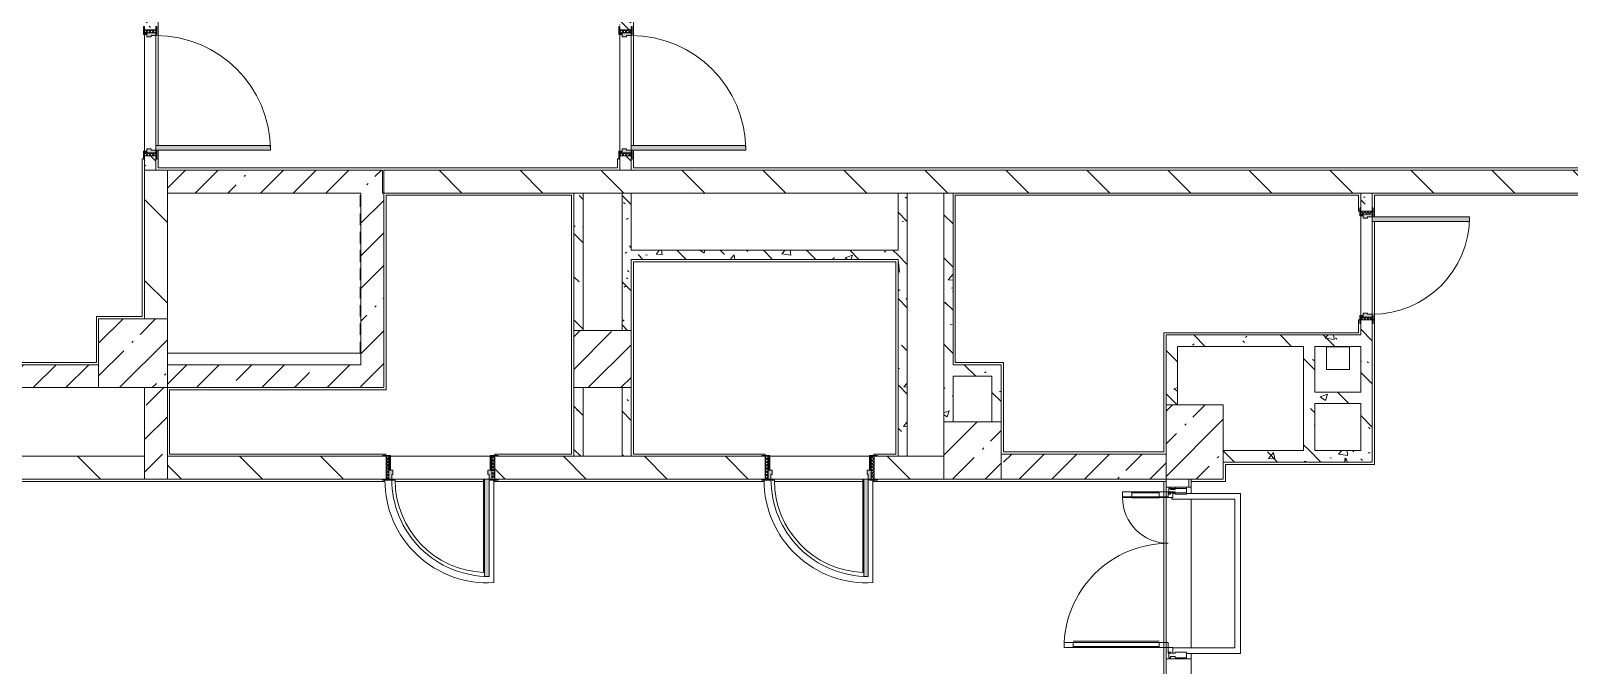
# Model space of a CAD drawing. Header units: millimetres. Extents: x 81368 to 286493, y -8553 to 29000.
# Drawn here: x 225050 to 238483, y 9275 to 14818 of the extents above; entities that cross this region are included whole.
import ezdxf

# ---------------------------------------------------------------- set-up
doc = ezdxf.new("R2010")
doc.units = ezdxf.units.MM
doc.linetypes.add('200_ШТРИХ__ш1_п0_6_', pattern=[160, 100, -60])
for name, color, linetype, lineweight, true_color in [('A-DETL-GENF-7', 7, 'Continuous', 5, 0xaaaaaa), ('A-DOOR-5', 7, 'Continuous', 5, 0xe2e2e2), ('A-DOOR-6', 7, 'Continuous', 5, 0xaaaaaa), ('A-DOOR-FRAM-4', 7, 'Continuous', 5, 0xe2e2e2), ('A-DOOR-FRAM-5', 7, 'Continuous', 5, 0xaaaaaa), ('A-FLOR-3', 7, 'Continuous', 5, 0xaaaaaa), ('I-WALL-8', 7, 'Continuous', 5, 0x787878)]:
    doc.layers.add(name, color=color, linetype=linetype, lineweight=lineweight, true_color=true_color)
for name, color, linetype, lineweight in [('A-DETL-MBND-1', 7, '200_ШТРИХ__ш1_п0_6_', 9), ('A-GLAZ-CWMG-2', 7, 'Continuous', 5), ('A-WALL', 7, 'Continuous', 9), ('I-WALL-6', 7, 'Continuous', 5), ('S-COLS-1', 7, 'Continuous', 5)]:
    doc.layers.add(name, color=color, linetype=linetype, lineweight=lineweight)
pattern_1 = [(45, (159482.88, 0), (-285.1231, 285.1231), []), (45, (159768, 0), (-285.1231, 285.1231), [504.031, -100.806, 16.764, -84.042])]
pattern_2 = [(135, (159482.9, 0), (-377.1708, -377.1708), [533.4, -88.9, 17.78, -88.9]), (135, (159482.9, 376.94), (-377.1708, -377.1708), []), (50, (159482.9, 0), (637.6445, -55.7866), [66.675, -733.425]), (355, (159482.9, 0), (-123.3494, 668.699), [53.34, -586.74]), (100.451, (159536, -4.65), (514.299, 612.908), [56.665, -623.315]), (46.184, (159482.9, 177.8), (948.7764, -147.15), [100.012, -1100.137]), (96.636, (159561.9, 165.5), (830.909, 865.997), [84.998, -934.973]), (351.184, (159482.9, 177.8), (830.918, 865.988), [80.01, -880.11]), (21, (159571.8, 133.35), (530.6506, -357.9283), [66.675, -733.425]), (326, (159571.8, 133.35), (216.308, 644.6585), [53.34, -586.74]), (71.451, (159616, 103.5), (746.9596, 286.7243), [56.665, -623.315]), (37.5, (159482.88, 0), (10.8105, 295.9426), [16.764, -562.864, 16.764, -578.866, -588.962]), (37.5, (159482.88, 0), (10.8105, 295.9426), [-1175.258, 16.764, -572.198]), (7.5, (159482.88, 0), (233.8692, 350.6318), [16.764, -322.834, 16.764, -549.529, -224.472]), (7.5, (159482.88, 0), (233.8692, 350.6318), [-905.891, 16.764, -207.708]), (327.5, (159284.63, 0), (474.5678, -20.0513), [16.764, -205.486, 16.764, -676.656, -920.115]), (327.5, (159284.63, 0), (474.5678, -20.0513), [-915.67, 16.764, -903.351]), (317.5, (159195.73, 0), (518.4522, 88.9934), [16.764, -272.161, 16.764, -443.738, -653.415]), (317.5, (159195.73, 0), (518.4522, 88.9934), [-749.427, 16.764, -636.651])]
pattern_3 = [(135, (1751.41, 114.685), (-14.14214, -14.14214), []), (225, (1751.41, 114.685), (14.14214, -14.14214), [])]
pattern_4 = [(45, (-371.384, 114.685), (-14.1421, 14.1421), []), (135, (-371.384, 114.685), (-14.1421, -14.1421), [])]
pattern_5 = [(135, (159482.9, 0), (-353.5534, -353.5534), [])]

# ---------------------------------------------------------------- blocks, each defined once
blk = doc.blocks.new('BSC_Колонна _Прямоугольная - 600х600-23205240-1_2_3_птичка')
at = {"layer": 'S-COLS-1'}
h = blk.add_hatch(dxfattribs=at)
h.set_pattern_fill('FP_87', color=256, style=0, pattern_type=2)
h.set_pattern_definition([(45, (-66460, -12000), (-285.1231, 285.1231), []), (45, (-66174.88, -12000), (-285.1231, 285.1231), [504.031, -100.806, 16.764, -84.042])])
h.paths.add_polyline_path([(-300, -300), (300, -300), (300, 300), (-300, 300), (-300, -100)])
for p, q in [((300, 300), (-300, 300)), ((-300, 300), (-300, -300)), ((300, -300), (300, 300)), ((-300, -300), (300, -300))]:
    blk.add_line(p, q, dxfattribs=at)
blk = doc.blocks.new('BSC_Колонна _Прямоугольная - 650х500-23287315-1_2_3_птичка')
at = {"layer": 'S-COLS-1'}
h = blk.add_hatch(dxfattribs=at)
h.set_pattern_fill('FP_123', color=256, style=0, pattern_type=2)
h.set_pattern_definition([(135, (11225, -75730), (-285.1231, -285.1231), []), (135, (11225, -75444.88), (-285.1231, -285.1231), [504.031, -100.806, 16.764, -84.042])])
h.paths.add_polyline_path([(325, 250), (-325, 250), (-325, -250), (325, -250), (325, 0)])
for p, q in [((325, 250), (-325, 250)), ((-325, 250), (-325, -250)), ((325, -250), (325, 250)), ((-325, -250), (325, -250))]:
    blk.add_line(p, q, dxfattribs=at)
blk = doc.blocks.new('BSC_Колонна _Прямоугольная - 500х500-V81-1_2_3_птичка')
at = {"layer": 'S-COLS-1'}
h = blk.add_hatch(dxfattribs=at)
h.set_pattern_fill('FP_124', color=256, style=0, pattern_type=2)
h.set_pattern_definition([(45, (-73790, -11150), (-285.1231, 285.1231), []), (45, (-73504.88, -11150), (-285.1231, 285.1231), [504.031, -100.806, 16.764, -84.042])])
h.paths.add_polyline_path([(250, -250), (250, 250), (-250, 250), (-250, -250), (-85, -250)])
for p, q in [((250, 250), (-250, 250)), ((-250, 250), (-250, -250)), ((250, -250), (250, 250)), ((-250, -250), (250, -250))]:
    blk.add_line(p, q, dxfattribs=at)
blk = doc.blocks.new('110_Дверь_СКБ_1Ст_Внутренняя1 - Д-11 1100x2100h_кладовые _все__ коридор _между помещениями блока столовой__ моечные _все_-32089444-1_2_3_птичка')
at = {"layer": 'A-DOOR-5'}
h = blk.add_hatch(color=256, dxfattribs=at)
h.paths.add_polyline_path([(502.5, -30), (537.5, -30), (537.5, 50), (512.5, 50), (512.5, 10), (502.5, 10), (502.5, -6)])
h.paths.add_polyline_path([(-477.5, -30), (-477.5, 10), (-487.5, 10), (-487.5, 50), (-512.5, 50), (-512.5, -30), (-487.5, -30)])
at = {"layer": 'A-DOOR-6'}
h = blk.add_hatch(dxfattribs=at)
h.set_pattern_fill('FP_17', color=256, style=0, pattern_type=2)
h.set_pattern_definition(pattern_3)
h.paths.add_polyline_path([(562.5, -50), (562.5, 50), (537.5, 50), (537.5, -50)])
at = {"layer": 'A-DOOR-FRAM-4'}
for points in [[(512.5, 50), (512.5, 1050), (472.5, 1050), (472.5, 50)], [(-512.5, 50), (-497.5, 50), (-497.5, 58), (-567.5, 58), (-567.5, 50), (-537.5, 50)], [(592.5, 50), (592.5, 58), (522.5, 58), (522.5, 50), (562.5, 50)], [(-567.5, -58), (-497.5, -58), (-497.5, -50), (-567.5, -50)], [(-497.5, -50), (-497.5, -30), (-512.5, -30), (-512.5, -50)], [(522.5, -50), (537.5, -50), (537.5, -30), (522.5, -30)], [(592.5, -58), (592.5, -50), (522.5, -50), (522.5, -58), (562.5, -58)]]:
    blk.add_hatch(color=256, dxfattribs=at).paths.add_polyline_path(points)
at = {"layer": 'A-DOOR-FRAM-5'}
h = blk.add_hatch(dxfattribs=at)
h.set_pattern_fill('FP_18', color=256, style=0, pattern_type=2)
h.set_pattern_definition(pattern_4)
h.paths.add_polyline_path([(-537.5, -50), (-512.5, -50), (-512.5, 50), (-537.5, 50)])
at = {"layer": 'A-DOOR-6'}
for p, q in [((512.5, 1050), (472.5, 1050)), ((472.5, 1050), (472.5, 50)), ((512.5, 50), (512.5, 1050)), ((472.5, 50), (512.5, 50))]:
    blk.add_line(p, q, dxfattribs=at)
blk.add_arc((512.5, 50), 1000, 90, 180, dxfattribs=at)
at = {"layer": 'A-DOOR-FRAM-5'}
for p, q in [((-497.5, 58), (-567.5, 58)), ((-567.5, 58), (-567.5, 50)), ((-567.5, 50), (-497.5, 50)), ((-512.5, 50), (-537.5, 50)), ((-537.5, 50), (-537.5, -50)), ((-487.5, 50), (-512.5, 50)), ((-512.5, 50), (-512.5, -30)), ((-512.5, -50), (-512.5, 50)), ((-497.5, 50), (-512.5, 50)), ((-512.5, 50), (-512.5, 49)), ((-512.5, 49), (-497.5, 49)), ((-497.5, 50), (-497.5, 58)), ((-497.5, 49), (-497.5, 50)), ((-487.5, 10), (-487.5, 50)), ((-477.5, 10), (-487.5, 10)), ((-477.5, -30), (-477.5, 10)), ((512.5, 10), (502.5, 10)), ((502.5, 10), (502.5, -30)), ((512.5, 50), (512.5, 10)), ((537.5, 50), (512.5, 50)), ((592.5, 58), (522.5, 58)), ((522.5, 58), (522.5, 50)), ((537.5, 50), (522.5, 50)), ((522.5, 50), (522.5, 49)), ((522.5, 50), (592.5, 50)), ((522.5, 49), (537.5, 49)), ((537.5, -30), (537.5, 50)), ((562.5, 50), (537.5, 50)), ((537.5, 50), (537.5, -50)), ((537.5, 49), (537.5, 50)), ((562.5, -50), (562.5, 50)), ((592.5, 50), (592.5, 58)), ((-497.5, -50), (-567.5, -50)), ((-567.5, -50), (-567.5, -58)), ((-567.5, -58), (-497.5, -58)), ((-537.5, -50), (-512.5, -50)), ((-512.5, -30), (-477.5, -30)), ((-497.5, -30), (-512.5, -30)), ((-512.5, -30), (-512.5, -50)), ((-512.5, -50), (-497.5, -50)), ((-497.5, -50), (-497.5, -30)), ((-497.5, -58), (-497.5, -50)), ((502.5, -30), (537.5, -30)), ((537.5, -30), (522.5, -30)), ((522.5, -30), (522.5, -50)), ((522.5, -50), (537.5, -50)), ((592.5, -50), (522.5, -50)), ((522.5, -50), (522.5, -58)), ((522.5, -58), (592.5, -58)), ((537.5, -50), (537.5, -30)), ((537.5, -50), (562.5, -50)), ((592.5, -58), (592.5, -50))]:
    blk.add_line(p, q, dxfattribs=at)
blk = doc.blocks.new('110_Дверь_СКБ_1Ст_Внутренняя1 - Д-7_п__950x2100h_Туалет EW30-32892359-1_2_3_птичка')
at = {"layer": 'A-DOOR-5'}
h = blk.add_hatch(color=256, dxfattribs=at)
h.paths.add_polyline_path([(462, 19), (462, 50), (437, 50), (437, 10), (427, 10), (427, -30), (462, -30), (462, -19)])
h.paths.add_polyline_path([(-403, -6), (-403, 10), (-413, 10), (-413, 50), (-438, 50), (-438, -30), (-403, -30)])
at = {"layer": 'A-DOOR-6'}
h = blk.add_hatch(dxfattribs=at)
h.set_pattern_fill('FP_21', color=256, style=0, pattern_type=2)
h.set_pattern_definition([(135, (1826.41, 114.685), (-14.14214, -14.14214), []), (225, (1826.41, 114.685), (14.14214, -14.14214), [])])
h.paths.add_polyline_path([(487, -50), (487, 50), (462, 50), (462, -50)])
at = {"layer": 'A-DOOR-FRAM-4'}
for points in [[(-373, 50), (-373, 900), (-413, 900), (-413, 50)], [(-423, 50), (-423, 58), (-493, 58), (-493, 50), (-438, 50)], [(517, 50), (517, 58), (447, 56), (447, 50), (487, 50)], [(-423, -50), (-493, -50), (-493, -58), (-423, -58)], [(-423, -30), (-438, -30), (-438, -50), (-423, -50)], [(462, -30), (447, -30), (447, -50), (462, -50)], [(517, -50), (447, -50), (447, -58), (517, -58)]]:
    blk.add_hatch(color=256, dxfattribs=at).paths.add_polyline_path(points)
at = {"layer": 'A-DOOR-FRAM-5'}
h = blk.add_hatch(dxfattribs=at)
h.set_pattern_fill('FP_22', color=256, style=0, pattern_type=2)
h.set_pattern_definition([(45, (-296.384, 114.685), (-14.1421, 14.1421), []), (135, (-296.384, 114.685), (-14.1421, -14.1421), [])])
h.paths.add_polyline_path([(-438, -50), (-438, 50), (-463, 50), (-457, -50)])
at = {"layer": 'A-DOOR-6'}
for p, q in [((-413, 900), (-413, 50)), ((-373, 900), (-413, 900)), ((-373, 50), (-373, 900)), ((-413, 50), (-373, 50))]:
    blk.add_line(p, q, dxfattribs=at)
blk.add_arc((-413, 50), 850, 360, 90, dxfattribs=at)
at = {"layer": 'A-DOOR-FRAM-5'}
for p, q in [((-423, 58), (-493, 58)), ((-493, 58), (-493, 50)), ((-493, 50), (-423, 50)), ((-438, 50), (-463, 50)), ((-463, 50), (-463, -50)), ((-413, 50), (-438, 50)), ((-438, 50), (-438, -30)), ((-438, -50), (-438, 50)), ((-423, 50), (-438, 50)), ((-438, 50), (-438, 49)), ((-438, 49), (-423, 49)), ((-423, 50), (-423, 58)), ((-423, 49), (-423, 50)), ((-413, 10), (-413, 50)), ((-403, 10), (-413, 10)), ((-403, -30), (-403, 10)), ((437, 10), (427, 10)), ((427, 10), (427, -30)), ((437, 50), (437, 10)), ((462, 50), (437, 50)), ((517, 58), (447, 58)), ((447, 58), (447, 50)), ((462, 50), (447, 50)), ((447, 50), (447, 49)), ((447, 50), (517, 50)), ((447, 49), (462, 49)), ((462, -30), (462, 50)), ((487, 50), (462, 50)), ((462, 50), (462, -50)), ((462, 49), (462, 50)), ((487, -50), (487, 50)), ((517, 50), (517, 58)), ((-423, -50), (-493, -50)), ((-493, -50), (-493, -58)), ((-493, -58), (-423, -58)), ((-463, -50), (-438, -50)), ((-438, -30), (-403, -30)), ((-423, -30), (-438, -30)), ((-438, -30), (-438, -50)), ((-438, -50), (-423, -50)), ((-423, -50), (-423, -30)), ((-423, -58), (-423, -50)), ((427, -30), (462, -30)), ((462, -30), (447, -30)), ((447, -30), (447, -50)), ((447, -50), (462, -50)), ((517, -50), (447, -50)), ((447, -50), (447, -58)), ((447, -58), (517, -58)), ((462, -50), (462, -30)), ((462, -50), (487, -50)), ((517, -58), (517, -50))]:
    blk.add_line(p, q, dxfattribs=at)
blk = doc.blocks.new('Прямоугольный импост - Импост структурный с накладкой - 160мм Темный-32274804-1_2_3_птичка')
at = {"layer": 'A-GLAZ-CWMG-2'}
for p, q in [((-50, 40), (-50, 140)), ((-50, 140), (0, 140)), ((0, 140), (0, 40)), ((-40, 40), (-50, 40)), ((-50, -17), (-50, 0)), ((-50, 0), (-40, 0)), ((-40, 0), (-40, 40)), ((-10, 40), (-10, 0)), ((0, 40), (-10, 40)), ((-10, 0), (0, 0)), ((0, 0), (0, -17)), ((0, -17), (-50, -17))]:
    blk.add_line(p, q, dxfattribs=at)
blk = doc.blocks.new('Дверь_Витражная_остекление_ - ВВ-6 остекление-32274838-1_2_3_птичка')
at = {"layer": 'A-DETL-GENF-7'}
for p, q in [((-655, 930), (-610, 930)), ((-655, 930), (-655, 20)), ((-610, 930), (-655, 930)), ((-655, 930), (-655, 20)), ((-655, 850), (-610, 850)), ((-645, 850), (-645, 100)), ((-610, 930), (-610, 20)), ((-610, 20), (-610, 930)), ((-601, 850), (-601, 100)), ((705, 420), (660, 420)), ((660, 420), (660, 20)), ((705, 420), (660, 420)), ((660, 420), (660, 20)), ((705, 420), (705, 20)), ((705, 20), (705, 420)), ((651, 340), (651, 100)), ((705, 340), (660, 340)), ((695, 340), (695, 100)), ((-655, 100), (-610, 100)), ((-610, 20), (-655, 20)), ((-655, 20), (-610, 20)), ((705, 100), (660, 100))]:
    blk.add_line(p, q, dxfattribs=at)
at = {"layer": 'A-DOOR-6'}
for p, q in [((-655, 930), (-655, 20)), ((655, 420), (655, 20)), ((-655, 20), (-705, 20)), ((-705, 20), (-705, -20)), ((-655, -20), (-655, 20)), ((705, 20), (655, 20)), ((655, 20), (655, -20)), ((705, -20), (705, 20)), ((-705, -20), (-655, -20)), ((655, -20), (705, -20))]:
    blk.add_line(p, q, dxfattribs=at)
for centre, radius, start, end in [((-655, 20), 910, 360, 90), ((655, 20), 400, 90, 180)]:
    blk.add_arc(centre, radius, start, end, dxfattribs=at)
blk = doc.blocks.new('110_Дверь_СКБ_1Ст_Внутренняя1 - Д-17д _Д-9_ 950x2100h_ПУИ_ С_У персонала-24300662-1_2_3_птичка')
at = {"layer": 'A-DOOR-5'}
h = blk.add_hatch(color=256, dxfattribs=at)
h.paths.add_polyline_path([(462, 100), (437, 100), (437, 60), (427, 60), (427, 20), (462, 20)])
h.paths.add_polyline_path([(-423, 100), (-438, 100), (-438, 20), (-403, 20), (-403, 60), (-413, 60), (-413, 100)])
at = {"layer": 'A-DOOR-6'}
h = blk.add_hatch(dxfattribs=at)
h.set_pattern_fill('FP_6', color=256, style=0, pattern_type=2)
h.set_pattern_definition([(135, (1826.41, 164.685), (-14.14214, -14.14214), []), (225, (1826.41, 164.685), (14.14214, -14.14214), [])])
h.paths.add_polyline_path([(487, 100), (462, 100), (462, -100), (487, -100), (487, 6)])
at = {"layer": 'A-DOOR-FRAM-4'}
for points in [[(-401, 950), (-413, 950), (-413, 100), (-373, 104), (-373, 950)], [(-454, 108), (-493, 108), (-493, 100), (-423, 104), (-423, 108), (-454, 108)], [(-438, 20), (-438, -100), (-423, -100), (-423, 20)], [(491, 108), (447, 108), (447, 100), (517, 100), (517, 108), (497, 108)], [(462, 20), (447, 20), (447, -100), (462, -100), (462, 6)], [(-438, -100), (-493, -100), (-493, -108), (-423, -108), (-423, -100)], [(501, -100), (447, -100), (447, -108), (517, -108), (517, -100)]]:
    blk.add_hatch(color=256, dxfattribs=at).paths.add_polyline_path(points)
at = {"layer": 'A-DOOR-FRAM-5'}
h = blk.add_hatch(dxfattribs=at)
h.set_pattern_fill('FP_7', color=256, style=0, pattern_type=2)
h.set_pattern_definition([(45, (-296.384, 164.685), (-14.1421, 14.1421), []), (135, (-296.384, 164.685), (-14.1421, -14.1421), [])])
h.paths.add_polyline_path([(-463, 100), (-460, -100), (-438, -100), (-438, 100)])
at = {"layer": 'A-DOOR-6'}
for p, q in [((-413, 950), (-413, 100)), ((-373, 950), (-413, 950)), ((-373, 100), (-373, 950)), ((-413, 100), (-373, 100))]:
    blk.add_line(p, q, dxfattribs=at)
blk.add_arc((-413, 100), 850, 360, 90, dxfattribs=at)
at = {"layer": 'A-DOOR-FRAM-5'}
for p, q in [((-423, 108), (-493, 108)), ((-493, 108), (-493, 100)), ((-493, 100), (-423, 100)), ((-438, 100), (-463, 100)), ((-463, 100), (-463, -100)), ((-413, 100), (-438, 100)), ((-438, 100), (-438, 20)), ((-438, -100), (-438, 100)), ((-423, 100), (-438, 100)), ((-438, 100), (-438, 99)), ((-438, 99), (-423, 99)), ((-438, 20), (-403, 20)), ((-423, 20), (-438, 20)), ((-438, 20), (-438, -100)), ((-423, 100), (-423, 108)), ((-423, 99), (-423, 100)), ((-423, -100), (-423, 20)), ((-413, 60), (-413, 100)), ((-403, 60), (-413, 60)), ((-403, 20), (-403, 60)), ((437, 60), (427, 60)), ((427, 60), (427, 20)), ((427, 20), (462, 20)), ((437, 100), (437, 60)), ((462, 100), (437, 100)), ((517, 108), (447, 108)), ((447, 108), (447, 100)), ((462, 100), (447, 100)), ((447, 100), (447, 99)), ((447, 100), (517, 100)), ((447, 99), (462, 99)), ((462, 20), (447, 20)), ((447, 20), (447, -100)), ((462, 20), (462, 100)), ((487, 100), (462, 100)), ((462, 100), (462, -100)), ((462, 99), (462, 100)), ((462, -100), (462, 20)), ((487, -100), (487, 100)), ((517, 100), (517, 108)), ((-423, -100), (-493, -100)), ((-493, -100), (-493, -108)), ((-493, -108), (-423, -108)), ((-463, -100), (-438, -100)), ((-438, -100), (-423, -100)), ((-423, -108), (-423, -100)), ((447, -100), (462, -100)), ((517, -100), (447, -100)), ((447, -100), (447, -108)), ((447, -108), (517, -108)), ((462, -100), (487, -100)), ((517, -108), (517, -100))]:
    blk.add_line(p, q, dxfattribs=at)
blk = doc.blocks.new('Прямоугольный импост - Импост структурный с накладкой - 160мм Темный-32274805-1_2_3_птичка')
at = {"layer": 'A-GLAZ-CWMG-2'}
for p, q in [((-25, 40), (-25, 140)), ((-25, 140), (25, 140)), ((25, 140), (25, 40)), ((-15, 40), (-25, 40)), ((-25, -17), (-25, 0)), ((-25, 0), (-15, 0)), ((-15, 0), (-15, 40)), ((15, 40), (15, 0)), ((25, 40), (15, 40)), ((15, 0), (25, 0)), ((25, 0), (25, -17)), ((25, -17), (-25, -17))]:
    blk.add_line(p, q, dxfattribs=at)
blk = doc.blocks.new('110_Дверь_СКБ_1Ст_Внутренняя1 - Д-12 EIW 1100x2100h_кладовые _все__ коридор _между помещениями блока столовой__ моечные _все_-32933558-1_2_3_птичка')
at = {"layer": 'A-DOOR-5'}
h = blk.add_hatch(color=256, dxfattribs=at)
h.paths.add_polyline_path([(537.5, -30), (537.5, 50), (512.5, 50), (512.5, 10), (502.5, 10), (502.5, -30), (512.5, -30)])
h.paths.add_polyline_path([(-477.5, -6), (-477.5, 10), (-487.5, 10), (-487.5, 50), (-512.5, 50), (-512.5, -30), (-477.5, -30)])
at = {"layer": 'A-DOOR-6'}
h = blk.add_hatch(dxfattribs=at)
h.set_pattern_fill('FP_17', color=256, style=0, pattern_type=2)
h.set_pattern_definition(pattern_3)
h.paths.add_polyline_path([(562.5, 50), (537.5, 50), (537.5, -50), (562.5, -50)])
at = {"layer": 'A-DOOR-FRAM-4'}
for points in [[(512.5, 863.5), (512.5, 1050), (472.5, 1050), (472.5, 50), (512.5, 50), (512.5, 685.8)], [(-497.5, 58), (-567.5, 58), (-562.5, 50), (-497.5, 50)], [(592.5, 58), (522.5, 58), (522.5, 50), (592.5, 50)], [(-497.5, -58), (-497.5, -50), (-567.5, -50), (-562.5, -58), (-512.5, -58)], [(-497.5, -30), (-512.5, -30), (-512.5, -50), (-497.5, -50)], [(537.5, -30), (522.5, -30), (522.5, -50), (537.5, -50)], [(592.5, -58), (587.5, -50), (522.5, -50), (522.5, -58), (587.5, -58)]]:
    blk.add_hatch(color=256, dxfattribs=at).paths.add_polyline_path(points)
at = {"layer": 'A-DOOR-FRAM-5'}
h = blk.add_hatch(dxfattribs=at)
h.set_pattern_fill('FP_18', color=256, style=0, pattern_type=2)
h.set_pattern_definition(pattern_4)
h.paths.add_polyline_path([(-512.5, 50), (-537.5, 50), (-537.5, -50), (-512.5, -50)])
at = {"layer": 'A-DOOR-6'}
for p, q in [((512.5, 1050), (472.5, 1050)), ((472.5, 1050), (472.5, 50)), ((512.5, 50), (512.5, 1050)), ((472.5, 50), (512.5, 50))]:
    blk.add_line(p, q, dxfattribs=at)
blk.add_arc((512.5, 50), 1000, 90, 180, dxfattribs=at)
at = {"layer": 'A-DOOR-FRAM-5'}
for p, q in [((-497.5, 58), (-567.5, 58)), ((-567.5, 58), (-567.5, 50)), ((-567.5, 50), (-497.5, 50)), ((-512.5, 50), (-537.5, 50)), ((-537.5, 50), (-537.5, -50)), ((-487.5, 50), (-512.5, 50)), ((-512.5, 50), (-512.5, -30)), ((-512.5, -50), (-512.5, 50)), ((-497.5, 50), (-512.5, 50)), ((-512.5, 50), (-512.5, 49)), ((-512.5, 49), (-497.5, 49)), ((-497.5, 50), (-497.5, 58)), ((-497.5, 49), (-497.5, 50)), ((-487.5, 10), (-487.5, 50)), ((-477.5, 10), (-487.5, 10)), ((-477.5, -30), (-477.5, 10)), ((512.5, 10), (502.5, 10)), ((502.5, 10), (502.5, -30)), ((512.5, 50), (512.5, 10)), ((537.5, 50), (512.5, 50)), ((592.5, 58), (522.5, 58)), ((522.5, 58), (522.5, 50)), ((537.5, 50), (522.5, 50)), ((522.5, 50), (522.5, 49)), ((522.5, 50), (592.5, 50)), ((522.5, 49), (537.5, 49)), ((537.5, -30), (537.5, 50)), ((562.5, 50), (537.5, 50)), ((537.5, 50), (537.5, -50)), ((537.5, 49), (537.5, 50)), ((562.5, -50), (562.5, 50)), ((592.5, 50), (592.5, 58)), ((-497.5, -50), (-567.5, -50)), ((-567.5, -50), (-567.5, -58)), ((-567.5, -58), (-497.5, -58)), ((-537.5, -50), (-512.5, -50)), ((-512.5, -30), (-477.5, -30)), ((-497.5, -30), (-512.5, -30)), ((-512.5, -30), (-512.5, -50)), ((-512.5, -50), (-497.5, -50)), ((-497.5, -50), (-497.5, -30)), ((-497.5, -58), (-497.5, -50)), ((502.5, -30), (537.5, -30)), ((537.5, -30), (522.5, -30)), ((522.5, -30), (522.5, -50)), ((522.5, -50), (537.5, -50)), ((592.5, -50), (522.5, -50)), ((522.5, -50), (522.5, -58)), ((522.5, -58), (592.5, -58)), ((537.5, -50), (537.5, -30)), ((537.5, -50), (562.5, -50)), ((592.5, -58), (592.5, -50))]:
    blk.add_line(p, q, dxfattribs=at)
blk = doc.blocks.new('Прямоугольный импост - Импост структурный с накладкой - 160мм Темный-32274806-1_2_3_птичка')
at = {"layer": 'A-GLAZ-CWMG-2'}
for p, q in [((0, 140), (-50, 140)), ((-50, 140), (-50, 40)), ((0, 40), (0, 140)), ((-50, 40), (-40, 40)), ((-40, 0), (-50, 0)), ((-50, 0), (-50, -17)), ((-40, 40), (-40, 0)), ((-10, 0), (-10, 40)), ((-10, 40), (0, 40)), ((0, 0), (-10, 0)), ((0, -17), (0, 0)), ((-50, -17), (0, -17))]:
    blk.add_line(p, q, dxfattribs=at)

msp = doc.modelspace()

# ---------------------------------------------------------------- hatches: boundary and pattern name
at = {"layer": 'I-WALL-6'}
h = msp.add_hatch(dxfattribs=at)
h.set_pattern_fill('FP_99', color=256, style=0, pattern_type=2)
h.set_pattern_definition(pattern_5)
h.paths.add_polyline_path([(226209.3, 12300), (226242.9, 12300), (226242.9, 13600), (226042.9, 13600), (226042.9, 12300)])
h = msp.add_hatch(dxfattribs=at)
h.set_pattern_fill('FP_69', color=256, style=0, pattern_type=2)
h.set_pattern_definition(pattern_1)
h.paths.add_polyline_path([(227932.9, 13400), (228122.9, 13400), (228122.9, 13600), (226242.9, 13600), (226242.9, 13400), (227692.9, 13400)])
h = msp.add_hatch(dxfattribs=at)
h.set_pattern_fill('FP_99', color=256, style=0, pattern_type=2)
h.set_pattern_definition(pattern_5)
h.paths.add_polyline_path([(235578.9, 13400), (244182.9, 13400), (244182.9, 13600), (228132.9, 13600), (228132.9, 13400), (234646.6, 13400)])
h = msp.add_hatch(dxfattribs=at)
h.set_pattern_fill('FP_69', color=256, style=0, pattern_type=2)
h.set_pattern_definition(pattern_1)
h.paths.add_polyline_path([(228107.7, 11700), (228132.9, 11700), (228132.9, 13400), (227932.9, 13400), (227932.9, 11700), (227963.1, 11700)])
h = msp.add_hatch(dxfattribs=at)
h.set_pattern_fill('FP_69', color=256, style=0, pattern_type=2)
h.set_pattern_definition(pattern_1)
h.paths.add_polyline_path([(221633.9, 11700), (225642.9, 11700), (225642.9, 11900), (220242.9, 11900), (220242.9, 11700), (221442.9, 11700)])
h = msp.add_hatch(dxfattribs=at)
h.set_pattern_fill('FP_69', color=256, style=0, pattern_type=2)
h.set_pattern_definition(pattern_1)
h.paths.add_polyline_path([(227210.8, 11700), (227932.9, 11700), (227932.9, 11900), (226242.9, 11900), (226242.9, 11700), (227117.9, 11700)])
h = msp.add_hatch(dxfattribs=at)
h.set_pattern_fill('FP_69', color=256, style=0, pattern_type=2)
h.set_pattern_definition(pattern_1)
h.paths.add_polyline_path([(226242.9, 10900), (226242.9, 11700), (226042.9, 11700), (226042.9, 10900)])
h = msp.add_hatch(dxfattribs=at)
h.set_pattern_fill('FP_99', color=256, style=0, pattern_type=2)
h.set_pattern_definition(pattern_5)
h.paths.add_polyline_path([(232442.7, 10900), (233022.9, 10900), (233022.9, 11100), (232412.7, 11100), (232412.7, 10900)])
h.paths.add_polyline_path([(226242.9, 10900), (228151.7, 10900), (228151.7, 11100), (226242.9, 11100), (226242.9, 10994)])
h.paths.add_polyline_path([(226042.9, 10900), (226042.9, 11100), (221642.9, 11100), (221642.9, 10900), (223492.9, 10900)])
h.paths.add_polyline_path([(229101.7, 10900), (231462.7, 10900), (231462.7, 11100), (229101.7, 11100), (229101.7, 10994)])
h = msp.add_hatch(dxfattribs=at)
h.set_pattern_fill('FP_69', color=256, style=0, pattern_type=2)
h.set_pattern_definition(pattern_1)
h.paths.add_polyline_path([(234942.9, 10900), (234962.9, 10900), (234962.9, 11120), (233522.9, 11120), (233522.9, 10900), (234646.6, 10900)])
h = msp.add_hatch(dxfattribs=at)
h.set_pattern_fill('FP_69', color=256, style=0, pattern_type=2)
h.set_pattern_definition(pattern_1)
h.paths.add_polyline_path([(235182.9, 7900), (235182.9, 9330), (234962.9, 9330), (234962.9, 7900)])
h.paths.add_polyline_path([(235182.9, 10830), (235182.9, 10900), (235162.9, 10900), (235162.9, 10830)])
at = {"layer": 'I-WALL-8'}
h = msp.add_hatch(dxfattribs=at)
h.set_pattern_fill('FP_98', color=256, style=0, pattern_type=2)
h.set_pattern_definition(pattern_2)
h.paths.add_polyline_path([(226142.9, 13600), (226142.9, 13725), (226042.9, 13725), (226042.9, 13600)])
h.paths.add_polyline_path([(226042.9, 14825), (226142.9, 14825), (226142.9, 15550), (226042.9, 15550), (226042.9, 14850)])
h = msp.add_hatch(dxfattribs=at)
h.set_pattern_fill('FP_98', color=256, style=0, pattern_type=2)
h.set_pattern_definition(pattern_2)
h.paths.add_polyline_path([(230238.6, 13600), (230292.9, 13600), (230292.9, 13725), (230192.9, 13725), (230192.9, 13600), (230212.9, 13600)])
h.paths.add_polyline_path([(230292.9, 14825), (230292.9, 15150), (230192.9, 15150), (230192.9, 14825)])
h = msp.add_hatch(dxfattribs=at)
h.set_pattern_fill('FP_98', color=256, style=0, pattern_type=2)
h.set_pattern_definition(pattern_2)
h.paths.add_polyline_path([(229792.7, 11120), (229792.9, 12200), (229872.7, 12200), (229872.7, 13400), (229792.7, 13400), (229792.7, 11700)])
h.paths.add_polyline_path([(229792.7, 11100), (229872.7, 11100), (229872.7, 11700), (229792.9, 11700), (229792.7, 11120)])
h = msp.add_hatch(dxfattribs=at)
h.set_pattern_fill('FP_98', color=256, style=0, pattern_type=2)
h.set_pattern_definition(pattern_2)
h.paths.add_polyline_path([(230292.9, 11100), (230292.9, 11700), (230212.9, 11700), (230212.9, 11100)])
h.paths.add_polyline_path([(230292.9, 12200), (230292.9, 13400), (230212.9, 13400), (230212.9, 12200)])
h = msp.add_hatch(dxfattribs=at)
h.set_pattern_fill('FP_98', color=256, style=0, pattern_type=2)
h.set_pattern_definition(pattern_2)
h.paths.add_polyline_path([(232622.9, 11100), (232702.9, 11100), (232702.9, 13400), (232622.9, 13400), (232622.9, 11120)])
h = msp.add_hatch(dxfattribs=at)
h.set_pattern_fill('FP_98', color=256, style=0, pattern_type=2)
h.set_pattern_definition(pattern_2)
h.paths.add_polyline_path([(233022.9, 11400), (233102.9, 11400), (233102.9, 13400), (233022.9, 13400), (233022.9, 11913.7)])
h = msp.add_hatch(dxfattribs=at)
h.set_pattern_fill('FP_98', color=256, style=0, pattern_type=2)
h.set_pattern_definition(pattern_2)
h.paths.add_polyline_path([(236662.7, 11050), (236762.7, 11053.2), (236762.7, 12291.1), (236662.7, 12291.1), (236662.7, 11150)])
h.paths.add_polyline_path([(236762.7, 13241.1), (236762.7, 13400), (236662.7, 13400), (236664.1, 13241.1)])
h = msp.add_hatch(dxfattribs=at)
h.set_pattern_fill('FP_98', color=256, style=0, pattern_type=2)
h.set_pattern_definition(pattern_2)
h.paths.add_polyline_path([(230292.9, 12820), (232622.9, 12820), (232622.9, 12900), (230292.9, 12900)])
h = msp.add_hatch(dxfattribs=at)
h.set_pattern_fill('FP_98', color=256, style=0, pattern_type=2)
h.set_pattern_definition(pattern_2)
h.paths.add_polyline_path([(234962.9, 12060), (236662.7, 12060), (236662.7, 12160), (234962.9, 12160), (234962.9, 12143.8)])
h = msp.add_hatch(dxfattribs=at)
h.set_pattern_fill('FP_98', color=256, style=0, pattern_type=2)
h.set_pattern_definition(pattern_2)
h.paths.add_polyline_path([(234962.9, 11550), (235062.9, 11550), (235062.9, 12060), (234962.9, 12060), (234962.9, 11880.8)])
h = msp.add_hatch(dxfattribs=at)
h.set_pattern_fill('FP_98', color=256, style=0, pattern_type=2)
h.set_pattern_definition(pattern_2)
h.paths.add_polyline_path([(236262.7, 11150), (236262.7, 12060), (236162.7, 12055.6), (236163.6, 11150), (236208.7, 11150)])
h = msp.add_hatch(dxfattribs=at)
h.set_pattern_fill('FP_98', color=256, style=0, pattern_type=2)
h.set_pattern_definition(pattern_2)
h.paths.add_polyline_path([(233442.9, 11800), (233442.9, 11900), (233102.9, 11900), (233102.9, 11800)])
h = msp.add_hatch(dxfattribs=at)
h.set_pattern_fill('FP_98', color=256, style=0, pattern_type=2)
h.set_pattern_definition(pattern_2)
h.paths.add_polyline_path([(233442.9, 11400), (233522.9, 11400), (233522.9, 11900), (233442.9, 11900), (233442.9, 11800)])
h = msp.add_hatch(dxfattribs=at)
h.set_pattern_fill('FP_98', color=256, style=0, pattern_type=2)
h.set_pattern_definition(pattern_2)
h.paths.add_polyline_path([(236648.5, 11560), (236662.7, 11560), (236662.7, 11660), (236262.7, 11660), (236262.7, 11560), (236563.4, 11560)])
h = msp.add_hatch(dxfattribs=at)
h.set_pattern_fill('FP_98', color=256, style=0, pattern_type=2)
h.set_pattern_definition(pattern_2)
h.paths.add_polyline_path([(236662.7, 11050), (236662.7, 11150), (235462.9, 11150), (235462.9, 11050), (236563.4, 11050)])
at = {"layer": 'S-COLS-1'}
h = msp.add_hatch(dxfattribs=at)
h.set_pattern_fill('FP_69', color=256, style=0, pattern_type=2)
h.set_pattern_definition(pattern_1)
h.paths.add_polyline_path([(229872.7, 11700), (230292.9, 11700), (230292.9, 12200), (229792.9, 12200), (229792.9, 11700)])

# ---------------------------------------------------------------- linework, layer by layer
at = {"layer": 'A-DETL-MBND-1'}
msp.add_line((227927.9, 12000), (227927.9, 13400), dxfattribs=at)
at = {"layer": 'A-FLOR-3'}
for p, q in [((226162.9, 15530), (226162.9, 13815)), ((230312.9, 15130), (230312.9, 13815)), ((226162.9, 13775), (226162.9, 13620)), ((230312.9, 13775), (230312.9, 13620)), ((226022.9, 12320), (226022.9, 13700)), ((226022.9, 13700), (226034.9, 13700)), ((226150.9, 13700), (226162.9, 13700)), ((226162.9, 13620), (230172.9, 13620)), ((230172.9, 13620), (230172.9, 13700)), ((230172.9, 13700), (230184.9, 13700)), ((230300.9, 13700), (230312.9, 13700)), ((230312.9, 13620), (244622.9, 13620)), ((229772.7, 13380), (228152.9, 13380)), ((228152.9, 13380), (228152.9, 11680)), ((229772.7, 11120), (229772.7, 13380)), ((236642.7, 13380), (233122.9, 13380)), ((233122.9, 13380), (233122.9, 11920)), ((236642.7, 13241.1), (236642.7, 13380)), ((236782.7, 13380), (236782.7, 13191.1)), ((242039.9, 13380), (236782.7, 13380)), ((236654.7, 13241.1), (236642.7, 13241.1)), ((236782.7, 13241.1), (236770.7, 13241.1)), ((236782.7, 13151.1), (236782.7, 11030)), ((232602.9, 12800), (230312.9, 12800)), ((230312.9, 12800), (230312.9, 11120)), ((232602.9, 11120), (232602.9, 12800)), ((225622.9, 11920), (225622.9, 12320)), ((225622.9, 12320), (226022.9, 12320)), ((236642.7, 12180), (236642.7, 12291.1)), ((236642.7, 12291.1), (236654.7, 12291.1)), ((236770.7, 12291.1), (236782.7, 12291.1)), ((234942.9, 11140), (234942.9, 12180)), ((234942.9, 12180), (236642.7, 12180)), ((227932.9, 12000), (226242.9, 12000)), ((236363.4, 12057), (236563.4, 12057)), ((236363.4, 11857), (236363.4, 12057)), ((236563.4, 12057), (236563.4, 11857)), ((220262.9, 11920), (225622.9, 11920)), ((233122.9, 11920), (233542.9, 11920)), ((233542.9, 11920), (233542.9, 11140)), ((236563.4, 11857), (236363.4, 11857)), ((228152.9, 11680), (226262.9, 11680)), ((226262.9, 11680), (226262.9, 11120)), ((226262.9, 11120), (228151.7, 11120)), ((228151.7, 11120), (228151.7, 11108)), ((229101.7, 11120), (229772.7, 11120)), ((229101.7, 11108), (229101.7, 11120)), ((230312.9, 11120), (231462.7, 11120)), ((231462.7, 11120), (231462.7, 11108)), ((232412.7, 11108), (232412.7, 11120)), ((232412.7, 11120), (232602.9, 11120)), ((233542.9, 11140), (234942.9, 11140)), ((236782.7, 11030), (235482.9, 11030)), ((235482.9, 11030), (235482.9, 10880)), ((228232.2, 10890.5), (228142.2, 10890.5)), ((229011.7, 10895.6), (229003.2, 10895.6)), ((229003.2, 10895.6), (229003.2, 10086.3)), ((229061.7, 10895.6), (229051.7, 10895.6)), ((229093.2, 9997.3), (229093.2, 10892)), ((229101.7, 10880), (229101.7, 10892)), ((231543.2, 10890.5), (231453.2, 10890.5)), ((232322.7, 10895.6), (232314.2, 10895.6)), ((232314.2, 10895.6), (232314.2, 10086.3)), ((232372.7, 10895.6), (232362.7, 10895.6)), ((232404.2, 9997.3), (232404.2, 10892)), ((232412.7, 10880), (232412.7, 10892)), ((228140.3, 10880), (221422.9, 10880)), ((229003.2, 10880), (228232.8, 10880)), ((229093.2, 10880), (231453.8, 10880)), ((232314.2, 10880), (231543.8, 10880)), ((232404.2, 10880), (234942.9, 10880)), ((234942.9, 7920), (234942.9, 10880)), ((234962.9, 10880), (234942.9, 10880)), ((235042.9, 10776.2), (235022.9, 10776.2)), ((235613, 10776.2), (235142.9, 10776.2)), ((235482.9, 10880), (235182.9, 10880)), ((235613, 9376.2), (235613, 10776.2)), ((235013, 10740), (235013, 10726.2)), ((235013, 10726.2), (235563, 10726.2)), ((235563, 10726.2), (235563, 9426.2)), ((235563, 9426.2), (235022.9, 9426.2)), ((235142.9, 9376.2), (235613, 9376.2))]:
    msp.add_line(p, q, dxfattribs=at)
for centre, radius, end in [((229037.2, 10890.5), 895, 273.58586), ((229037.2, 10890.5), 805, 267.57693), ((232348.2, 10890.5), 895, 273.58586), ((232348.2, 10890.5), 805, 267.57693)]:
    msp.add_arc(centre, radius, 180, end, dxfattribs=at)
at = {"layer": 'A-WALL'}
for p, q in [((230192.9, 13600), (230292.9, 13600)), ((229872.7, 13400), (229792.7, 13400)), ((230292.9, 13400), (230212.9, 13400)), ((232702.9, 13400), (232622.9, 13400)), ((233102.9, 13400), (233022.9, 13400)), ((236762.7, 13400), (236662.7, 13400)), ((226042.9, 11100), (226042.9, 10900)), ((226242.9, 11100), (226242.9, 10900)), ((229792.7, 11100), (229872.7, 11100)), ((230212.9, 11100), (230292.9, 11100)), ((232622.9, 11100), (232702.9, 11100)), ((235162.9, 10900), (235162.9, 10830))]:
    msp.add_line(p, q, dxfattribs=at)
at = {"layer": 'I-WALL-6'}
for p, q in [((226042.9, 13765), (226042.9, 14785)), ((230192.9, 13765), (230192.9, 14785)), ((226142.9, 14775), (226142.9, 13815)), ((230292.9, 14775), (230292.9, 13815)), ((226042.9, 13695), (226042.9, 12300)), ((226042.9, 13600), (228122.9, 13600)), ((226142.9, 13600), (226142.9, 13695)), ((226242.9, 12300), (226242.9, 13600)), ((228122.9, 13400), (228122.9, 13600)), ((228132.9, 11700), (228132.9, 13600)), ((230192.9, 13600), (228132.9, 13600)), ((230192.9, 13695), (230192.9, 13600)), ((230292.9, 13600), (230292.9, 13695)), ((244592.9, 13600), (230292.9, 13600)), ((226242.9, 13400), (227932.9, 13400)), ((227932.9, 13400), (227932.9, 11900)), ((228122.9, 13400), (229792.7, 13400)), ((229792.7, 13400), (229792.7, 11100)), ((229872.7, 12200), (229872.7, 13400)), ((229872.7, 13400), (230212.9, 13400)), ((230212.9, 13400), (230212.9, 12200)), ((230292.9, 12900), (230292.9, 13400)), ((230292.9, 13400), (232622.9, 13400)), ((232622.9, 13400), (232622.9, 12900)), ((232702.9, 11100), (232702.9, 13400)), ((232702.9, 13400), (233022.9, 13400)), ((233022.9, 13400), (233022.9, 11400)), ((233102.9, 11900), (233102.9, 13400)), ((233102.9, 13400), (236662.7, 13400)), ((236662.7, 13400), (236662.7, 13271.1)), ((236762.7, 13271.1), (236762.7, 13400)), ((236762.7, 13400), (244592.9, 13400)), ((236662.7, 12331.1), (236662.7, 13201.1)), ((236762.7, 13151.1), (236762.7, 12341.1)), ((232622.9, 12900), (230292.9, 12900)), ((230292.9, 12200), (230292.9, 12820)), ((230292.9, 12820), (232622.9, 12820)), ((232622.9, 12820), (232622.9, 11100)), ((236662.7, 12261.1), (236662.7, 12160)), ((236762.7, 11050), (236762.7, 12261.1)), ((229792.9, 11700), (229792.9, 12200)), ((229792.9, 12200), (229872.7, 12200)), ((230212.9, 12200), (230292.9, 12200)), ((236662.7, 12160), (234962.9, 12160)), ((234962.9, 12160), (234962.9, 11550)), ((235062.9, 12060), (236162.7, 12060)), ((235062.9, 11550), (235062.9, 12060)), ((236162.7, 12060), (236162.7, 11150)), ((236262.7, 12060), (236662.7, 12060)), ((236262.7, 11660), (236262.7, 12060)), ((236662.7, 12060), (236662.7, 11660)), ((225642.9, 11900), (220242.9, 11900)), ((227932.9, 11900), (226242.9, 11900)), ((233522.9, 11900), (233102.9, 11900)), ((233522.9, 11400), (233522.9, 11900)), ((223942.9, 11700), (225642.9, 11700)), ((226042.9, 11700), (226042.9, 11100)), ((226242.9, 11700), (228132.9, 11700)), ((226242.9, 11100), (226242.9, 11700)), ((229872.7, 11700), (229792.9, 11700)), ((229872.7, 11100), (229872.7, 11700)), ((230212.9, 11700), (230212.9, 11100)), ((230292.9, 11700), (230212.9, 11700)), ((230292.9, 11100), (230292.9, 11700)), ((233102.9, 11400), (233102.9, 11800)), ((233102.9, 11800), (233442.9, 11800)), ((233442.9, 11800), (233442.9, 11400)), ((236662.7, 11660), (236262.7, 11660)), ((236262.7, 11150), (236262.7, 11560)), ((236262.7, 11560), (236662.7, 11560)), ((236662.7, 11560), (236662.7, 11150)), ((236162.7, 11150), (235462.9, 11150)), ((236662.7, 11150), (236262.7, 11150)), ((226042.9, 11100), (223942.9, 11100)), ((228121.7, 11100), (226242.9, 11100)), ((228191.7, 11100), (229061.7, 11100)), ((229792.7, 11100), (229131.7, 11100)), ((230212.9, 11100), (229872.7, 11100)), ((231432.7, 11100), (230292.9, 11100)), ((231502.7, 11100), (232372.7, 11100)), ((232622.9, 11100), (232442.7, 11100)), ((233022.9, 11100), (232702.9, 11100)), ((234962.9, 11120), (233522.9, 11120)), ((235462.9, 11050), (236762.7, 11050)), ((221442.9, 10900), (228121.7, 10900)), ((229011.7, 10900), (228201.7, 10900)), ((229131.7, 10900), (231432.7, 10900)), ((232322.7, 10900), (231512.7, 10900)), ((232442.7, 10900), (233022.9, 10900)), ((233522.9, 10900), (234962.9, 10900)), ((234962.9, 7900), (234962.9, 10900)), ((235182.9, 10776.2), (235182.9, 10900)), ((234962.9, 10830), (235182.9, 10830)), ((235182.9, 10726.2), (235182.9, 9426.2)), ((235182.9, 9330), (234962.9, 9330)), ((235182.9, 9200), (235182.9, 9376.2))]:
    msp.add_line(p, q, dxfattribs=at)
at = {"layer": 'S-COLS-1'}
for p, q in [((229872.7, 12200), (229792.9, 12200)), ((229792.9, 12200), (229792.9, 11700)), ((230212.9, 12200), (229872.7, 12200)), ((230292.9, 12200), (230212.9, 12200)), ((230292.9, 11700), (230292.9, 12200)), ((229792.9, 11700), (229872.7, 11700)), ((229872.7, 11700), (230212.9, 11700)), ((230212.9, 11700), (230292.9, 11700))]:
    msp.add_line(p, q, dxfattribs=at)

# ---------------------------------------------------------------- block references
at = {"layer": 'A-DOOR-6'}
for name, p, rotation in [('110_Дверь_СКБ_1Ст_Внутренняя1 - Д-11 1100x2100h_кладовые _все__ коридор _между помещениями блока столовой__ моечные _все_-32089444-1_2_3_птичка', (226092.9, 14287.5), 270), ('110_Дверь_СКБ_1Ст_Внутренняя1 - Д-12 EIW 1100x2100h_кладовые _все__ коридор _между помещениями блока столовой__ моечные _все_-32933558-1_2_3_птичка', (230242.9, 14287.5), 270), ('110_Дверь_СКБ_1Ст_Внутренняя1 - Д-7_п__950x2100h_Туалет EW30-32892359-1_2_3_птичка', (236712.7, 12778.6), 270), ('110_Дверь_СКБ_1Ст_Внутренняя1 - Д-17д _Д-9_ 950x2100h_ПУИ_ С_У персонала-24300662-1_2_3_птичка', (228639.2, 11000), 180), ('110_Дверь_СКБ_1Ст_Внутренняя1 - Д-17д _Д-9_ 950x2100h_ПУИ_ С_У персонала-24300662-1_2_3_птичка', (231950.2, 11000), 180), ('Дверь_Витражная_остекление_ - ВВ-6 остекление-32274838-1_2_3_птичка', (235002.9, 10085), 89.99999999999959)]:
    msp.add_blockref(name, p, dxfattribs=dict(at, rotation=rotation))
at = {"layer": 'A-GLAZ-CWMG-2', "extrusion": (0, 0, -1), "rotation": 90.00000000000041}
for name, p in [('Прямоугольный импост - Импост структурный с накладкой - 160мм Темный-32274805-1_2_3_птичка', (-235002.9, 10805)), ('Прямоугольный импост - Импост структурный с накладкой - 160мм Темный-32274804-1_2_3_птичка', (-235002.9, 10820))]:
    msp.add_blockref(name, p, dxfattribs=at)
at = {"layer": 'A-GLAZ-CWMG-2', "rotation": 269.9999999999996}
msp.add_blockref('Прямоугольный импост - Импост структурный с накладкой - 160мм Темный-32274806-1_2_3_птичка', (235002.9, 9340), dxfattribs=at)
at = {"layer": 'S-COLS-1'}
for name, p in [('BSC_Колонна _Прямоугольная - 600х600-23205240-1_2_3_птичка', (225942.9, 12000)), ('BSC_Колонна _Прямоугольная - 500х500-V81-1_2_3_птичка', (233272.9, 11150))]:
    msp.add_blockref(name, p, dxfattribs=at)
at = {"layer": 'S-COLS-1', "rotation": 270.0000000000007}
msp.add_blockref('BSC_Колонна _Прямоугольная - 650х500-23287315-1_2_3_птичка', (235212.9, 11225), dxfattribs=at)

doc.saveas('drawing.dxf')
